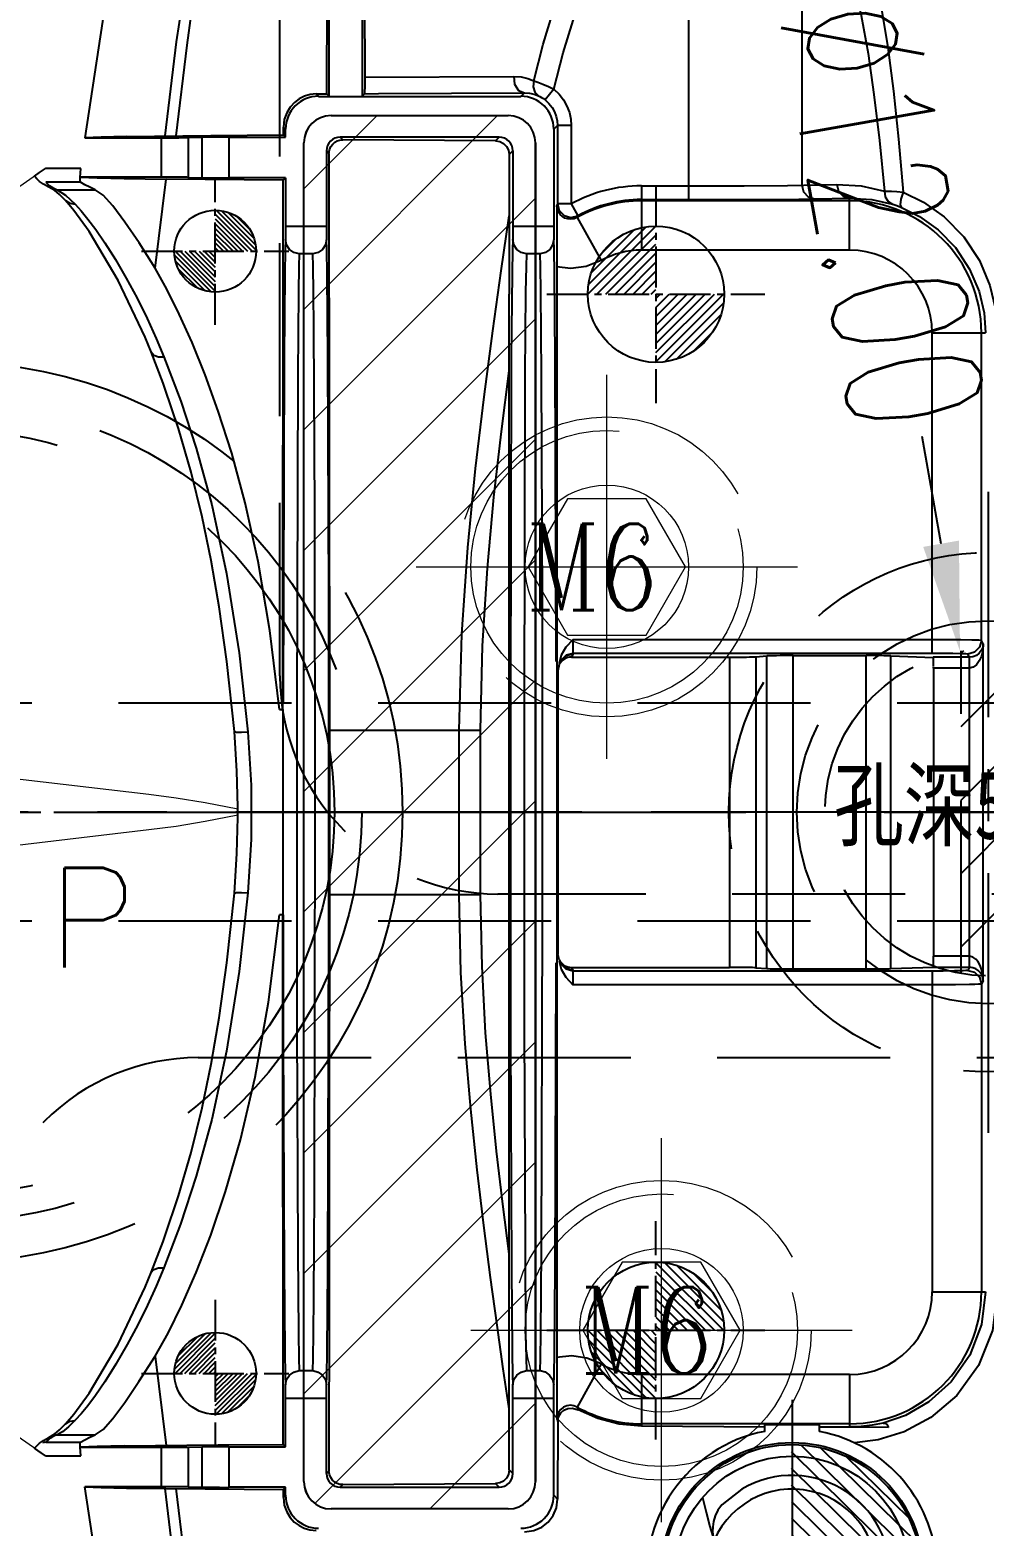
# Model space of a CAD drawing. Header units: inches. Extents: x 157915 to 159347, y -49911 to -48898.
# Drawn here: x 158589 to 158624, y -49283 to -49228.2 of the extents above; entities that cross this region are included whole.
import ezdxf
from ezdxf.enums import TextEntityAlignment as Align

# ---------------------------------------------------------------- set-up
doc = ezdxf.new("R2010")
doc.units = ezdxf.units.IN
doc.header["$LTSCALE"] = 2
doc.header["$MEASUREMENT"] = 0
doc.header["$PDMODE"] = 3
doc.header["$PDSIZE"] = 0.3125
for name, pattern in [('ACAD_ISO02W100', [15, 12, -3]), ('CENTER', [50.8, 31.75, -6.35, 6.35, -6.35]), ('CENTER2', [1.125, 0.75, -0.125, 0.125, -0.125]), ('DASHED2', [0.375, 0.25, -0.125]), ('HIDDEN', [9.525, 6.35, -3.175])]:
    doc.linetypes.add(name, pattern=pattern)
doc.layers.get('0').update_dxf_attribs({"linetype": 'CONTINUOUS'})
doc.layers.get('Defpoints').update_dxf_attribs({"linetype": 'CONTINUOUS'})
for name, color, linetype in [('CAV-COR', 1, 'CONTINUOUS'), ('DEFAULT_1', 7, 'CENTER'), ('PIN', 4, 'CONTINUOUS'), ('SCREW', 52, 'HIDDEN'), ('SP', 3, 'CONTINUOUS'), ('wr1', 97, 'DASHED2'), ('y-cut', 7, 'CONTINUOUS'), ('壓塊', 157, 'CONTINUOUS'), ('文字', 1, 'CONTINUOUS')]:
    doc.layers.add(name, color=color, linetype=linetype)
for name, color, linetype, lineweight in [('dim', 3, 'CONTINUOUS', 15), ('截面', 191, 'CONTINUOUS', 15), ('枕位', 135, 'CONTINUOUS', 15), ('螺絲', 42, 'ACAD_ISO02W100', 15)]:
    doc.layers.add(name, color=color, linetype=linetype, lineweight=lineweight)
doc.styles.add('ROMANC', font='romanc', dxfattribs={"width": 0.6, "height": 1})
doc.styles.get("Standard").update_dxf_attribs({"font": 'txt.shx', "width": 0.67})
doc.styles.add('新字体', font='KAIU.TTF', dxfattribs={"width": 0.75})
doc.dimstyles.new('2.00', dxfattribs={"dimtxt": 5, "dimasz": 4, "dimexe": 0.666, "dimexo": 0.626, "dimgap": 1, "dimtad": 0, "dimzin": 0, "dimdsep": 46, "dimtxsty": 'Standard', "dimcen": 0.09, "dimclrd": 3, "dimclre": 3, "dimclrt": 7, "dimazin": 0, "dimtfac": 1, "dimtofl": 0, "dimtmove": 0, "dimatfit": 0, "dimfxl": 0, "dimtolj": 1, "dimtzin": 0, "dimarcsym": 0})

# ---------------------------------------------------------------- blocks, each defined once
blk = doc.blocks.new('20160823.134539')
at = {"layer": '截面', "linetype": 'Continuous', "ltscale": 0.3}
h = blk.add_hatch(dxfattribs=at)
h.set_pattern_fill('ANSI31', color=256, scale=25, style=0)
h.set_pattern_definition([(45, (13437.7168, -860.2056), (-2.2097087, 2.2097087), [])])
h.paths.add_polyline_path([(12.716, -46.769), (12.716, -24.506, -0.414214), (14.216, -23.006), (59.733, -23.006, -0.414214), (60.733, -24.006), (60.733, -48.534), (60.483, -50.762), (59.745, -52.876), (58.557, -54.77), (56.981, -56.347), (55.092, -57.534), (52.986, -58.271), (50.767, -58.521), (24.522, -58.521), (23.238, -58.333), (22.059, -57.783), (21.087, -56.918), (20.403, -55.809), (19.886, -54.781), (19.259, -53.825), (18.53, -52.953)])
h.paths.add_polyline_path([(12.716, 46.769), (12.716, 24.506, 0.414214), (14.216, 23.006), (59.733, 23.006, 0.414214), (60.733, 24.006), (60.733, 48.534), (60.483, 50.762), (59.745, 52.876), (58.557, 54.769), (56.981, 56.347), (55.092, 57.534), (52.986, 58.271), (50.767, 58.521), (24.522, 58.521), (23.238, 58.333), (22.059, 57.784), (21.087, 56.918), (20.403, 55.809), (19.886, 54.78), (19.259, 53.824), (18.53, 52.953)])
h.paths.add_polyline_path([(18.391, 0, 1), (-18.391, 0, 1)])
h.paths.add_polyline_path([(-65.856, -24.55, 0.414214), (-64.856, -25.55), (-58.356, -25.55, 0.414214), (-57.356, -24.55), (-57.356, 24.55, 0.414214), (-58.356, 25.55), (-64.856, 25.55, 0.414214), (-65.856, 24.55)])
h.paths.add_polyline_path([(-41.429, 30.351), (-34.042, 30.351), (-33.63, 30.424), (-33.265, 30.635), (-32.996, 30.957), (-32.854, 31.353), (-32.854, 41.69), (-31.859, 44.723), (-31.859, 48.544), (-39.559, 48.544), (-39.559, 39.959), (-41.429, 39.959)])
h.paths.add_polyline_path([(-41.429, -31.374), (-34.06, -31.374), (-33.6, -31.465), (-33.207, -31.727), (-32.945, -32.12), (-32.854, -32.58), (-32.854, -41.69), (-31.859, -44.723), (-31.859, -48.544), (-39.559, -48.544), (-39.559, -39.959), (-41.429, -39.959)])
at = {"layer": 'y-cut', "linetype": 'ByBlock'}
for p, q in [((-64.856, 25.55), (-58.356, 25.55)), ((-65.856, -24.55), (-65.856, 24.55)), ((-57.356, 24.55), (-57.356, -24.55)), ((-58.356, -25.55), (-64.856, -25.55))]:
    blk.add_line(p, q, dxfattribs=at)
for centre, start, end in [((-64.856, 24.55), 90, 180), ((-58.356, 24.55), 0, 90), ((-64.856, -24.55), 180, 270), ((-58.356, -24.55), 270, 0)]:
    blk.add_arc(centre, 1, start, end, dxfattribs=at)
blk = doc.blocks.new('20140813.092309')
at = {"layer": '螺絲', "color": 137, "linetype": 'CENTER', "ltscale": 0.25}
for p, q in [((0, -7.042), (0, 7.042)), ((-7, 0), (7, 0))]:
    blk.add_line(p, q, dxfattribs=at)
at = {"layer": '螺絲', "color": 137, "linetype": 'Continuous'}
blk.add_lwpolyline([(-1.443, 2.5), (-2.887, 0), (-1.443, -2.5), (1.443, -2.5), (2.887, 0), (1.443, 2.5)], close=True, dxfattribs=at)
at = {"layer": '螺絲', "color": 137, "linetype": 'HIDDEN'}
blk.add_circle((0, 0), 5.5, dxfattribs=at)
at = {"layer": '螺絲', "color": 137}
for radius in [5, 3]:
    blk.add_circle((0, 0), radius, dxfattribs=at)
at = {"layer": 'dim', "style": 'ROMANC', "width": 0.8}
blk.add_text('M6', height=3.1716, dxfattribs=at).set_placement((-2.976, -1.589))
blk = doc.blocks.new('20160825.182511')
at = {"color": 8, "linetype": 'HIDDEN'}
blk.add_circle((0, 0), 16.5, dxfattribs=at)
at = {"layer": 'SP', "linetype": 'CENTER', "ltscale": 0.25}
for p, q in [((0, -19), (0, 19)), ((-19, 0), (19, 0))]:
    blk.add_line(p, q, dxfattribs=at)
at = {"layer": 'SP', "linetype": 'HIDDEN'}
for radius in [15, 14]:
    blk.add_circle((0, 0), radius, dxfattribs=at)
at = {"layer": 'dim', "insert": (-5.368, -4.84), "char_height": 3.2506, "attachment_point": 5}
blk.add_mtext('Ø30', dxfattribs=at)
at = {"layer": 'SP'}
for s, p in [('S', (-4.865, 2.687)), ('P', (3.467, -5.699))]:
    blk.add_text(s, height=3.665, dxfattribs=at).set_placement(p)
blk = doc.blocks.new('*D37211')
at = {"layer": 'Defpoints', "color": 0}
for p in [(158623.121, -49250.959), (158625.205, -49262.777)]:
    blk.add_point(p, dxfattribs=at)
at = {"layer": 'dim', "color": 3, "linetype": 'ByBlock', "lineweight": -2}
for p, q in [((158622.427, -49247.02), (158621.732, -49243.081)), ((158624.073, -49256.868), (158624.253, -49256.868)), ((158624.163, -49256.958), (158624.163, -49256.778))]:
    blk.add_line(p, q, dxfattribs=at)
at = {"layer": 'dim', "color": 3, "linetype": 'ByBlock'}
blk.add_solid([(158621.77, -49247.136), (158623.083, -49246.904), (158623.121, -49250.959)], dxfattribs=at)
at = {"layer": 'dim', "color": 7, "linetype": 'ByBlock', "insert": (158620.298, -49234.948), "char_height": 5, "attachment_point": 5, "rotation": 279.9988}
blk.add_mtext('\\A1;%%c12.00', dxfattribs=at)
blk = doc.blocks.new('20160902.192925')
at = {"layer": 'wr1', "linetype": 'HIDDEN', "ltscale": 0.5}
h = blk.add_hatch(dxfattribs=at)
h.set_pattern_fill('ANSI31', color=256, scale=0.6, style=0)
h.set_pattern_definition([(45, (293055.5922, -92848.5883), (-1.347038418, 1.347038418), [])])
h.paths.add_polyline_path([(-1, 0), (0, 0), (0, 6, 0.041886), (-1, 5.916)])
h.paths.add_polyline_path([(0, 0), (-1, 0), (-1, -5.916, 0.041886), (0, -6)])
h.paths.add_polyline_path([(1, 0), (0, 0), (0, -6, 0.041886), (1, -5.916)])
h.paths.add_polyline_path([(1, 5.916, 0.041886), (0, 6), (0, 0), (1, 0)])
at = {"layer": 'wr1', "linetype": 'CENTER', "ltscale": 0.15}
for p, q in [((0, -11.755), (0, 11.755)), ((11.755, 0), (-11.755, 0))]:
    blk.add_line(p, q, dxfattribs=at)
at = {"layer": 'wr1', "linetype": 'HIDDEN', "ltscale": 0.5}
for p, q in [((-1, -5.916), (-1, 5.916)), ((1, -5.916), (1, 5.916))]:
    blk.add_line(p, q, dxfattribs=at)
for radius in [9.525, 7.025, 6]:
    blk.add_circle((0, 0), radius, dxfattribs=at)

msp = doc.modelspace()

# ---------------------------------------------------------------- hatches: boundary and pattern name
at = {"layer": 'PIN', "linetype": 'Continuous'}
h = msp.add_hatch(dxfattribs=at)
h.set_pattern_fill('ANSI31', color=3, angle=90, style=0)
h.set_pattern_definition([(135, (158801.06893, -49250.52916), (-0.08838835, -0.08838835), [])])
h.paths.add_polyline_path([(158595.787, -49236.289), (158594.287, -49236.289, 0.414214), (158595.787, -49237.789)])
h.paths.add_polyline_path([(158595.787, -49234.789), (158595.787, -49236.289), (158597.287, -49236.289, 0.414214)])
h = msp.add_hatch(dxfattribs=at)
h.set_pattern_fill('ANSI31', color=5, scale=1.875, angle=270, style=0)
h.set_pattern_definition([(225, (158868.56557, -49220.06836), (-0.16572815, 0.16572815), [])])
h.paths.add_polyline_path([(158611.963, -49237.868), (158609.463, -49237.868, -0.414214), (158611.963, -49235.368)])
h.paths.add_polyline_path([(158611.963, -49240.368), (158611.963, -49237.868), (158614.463, -49237.868, -0.414214)])
h = msp.add_hatch(dxfattribs=at)
h.set_pattern_fill('ANSI31', color=5, scale=1.875, angle=90, style=0)
h.set_pattern_definition([(135, (158868.56557, -49293.66764), (-0.16572815, -0.16572815), [])])
h.paths.add_polyline_path([(158611.963, -49275.868), (158609.463, -49275.868, 0.414214), (158611.963, -49278.368)])
h.paths.add_polyline_path([(158611.963, -49273.368), (158611.963, -49275.868), (158614.463, -49275.868, 0.414214)])
h = msp.add_hatch(dxfattribs=at)
h.set_pattern_fill('ANSI31', color=3, angle=270, style=0)
h.set_pattern_definition([(225, (158801.06893, -49263.20684), (-0.08838835, 0.08838835), [])])
h.paths.add_polyline_path([(158595.787, -49277.447), (158594.287, -49277.447, -0.414214), (158595.787, -49275.947)])
h.paths.add_polyline_path([(158595.787, -49278.947), (158595.787, -49277.447), (158597.287, -49277.447, -0.414214)])
h = msp.add_hatch(dxfattribs=at)
h.set_pattern_fill('ANSI31', color=256, scale=3.454545, angle=90.5, style=0)
h.set_pattern_definition([(135.5, (158971.7372, -49306.3077), (-0.30266536, -0.3079945), [])])
h.paths.add_polyline_path([(158616.958, -49284.807), (158612.208, -49284.848, 0.414214), (158616.999, -49289.557)])
h.paths.add_polyline_path([(158616.917, -49280.057), (158616.958, -49284.807), (158621.708, -49284.766, 0.414214)])

# ---------------------------------------------------------------- linework, layer by layer
at = {"layer": 'CAV-COR', "linetype": 'ByBlock'}
for p, q in [((158613.155, -49220.919), (158613.155, -49234.397)), ((158617.319, -49221.146), (158617.319, -49233.868)), ((158599.888, -49230.522), (158599.9, -49225.118)), ((158599.974, -49230.607), (158599.974, -49225.137)), ((158601.18, -49225.137), (158601.18, -49230.607)), ((158601.263, -49225.115), (158601.274, -49230.055)), ((158601.274, -49229.902), (158606.747, -49229.881)), ((158608.217, -49230.351), (158607.901, -49230.742)), ((158599.489, -49230.525), (158599.888, -49230.522)), ((158599.575, -49230.611), (158599.489, -49230.525)), ((158599.575, -49230.611), (158607.005, -49230.611)), ((158599.888, -49230.522), (158599.974, -49230.607)), ((158601.27, -49230.517), (158601.18, -49230.607)), ((158601.27, -49230.517), (158601.778, -49230.513)), ((158601.778, -49230.513), (158607.137, -49230.479)), ((158607.005, -49230.611), (158607.137, -49230.479)), ((158600.04, -49231.318), (158606.54, -49231.318)), ((158592.534, -49232.084), (158595.626, -49232.049)), ((158595.626, -49232.049), (158598.289, -49232.028)), ((158598.289, -49232.028), (158598.289, -49231.737)), ((158598.369, -49231.817), (158598.289, -49231.737)), ((158598.369, -49232.109), (158598.289, -49232.028)), ((158598.369, -49232.109), (158598.369, -49231.817)), ((158608.211, -49231.817), (158608.348, -49231.68)), ((158608.211, -49231.817), (158608.211, -49235.874)), ((158608.348, -49231.68), (158608.348, -49234.552)), ((158608.851, -49231.68), (158608.348, -49231.68)), ((158608.851, -49231.68), (158608.851, -49234.553)), ((158591.001, -49232.128), (158593.804, -49232.128)), ((158593.804, -49232.128), (158593.804, -49233.579)), ((158594.793, -49232.125), (158595.298, -49232.112)), ((158594.793, -49232.125), (158594.793, -49233.582)), ((158595.298, -49232.112), (158595.298, -49233.595)), ((158596.288, -49232.109), (158596.288, -49233.598)), ((158596.288, -49232.109), (158598.369, -49232.109)), ((158599.04, -49281.418), (158599.04, -49232.318)), ((158600.468, -49232.208), (158600.372, -49232.111)), ((158606.208, -49232.111), (158600.372, -49232.111)), ((158606.075, -49232.244), (158600.468, -49232.208)), ((158606.075, -49232.244), (158606.208, -49232.111)), ((158607.54, -49281.418), (158607.54, -49232.318)), ((158599.869, -49232.613), (158599.87, -49235.874)), ((158599.963, -49232.707), (158599.869, -49232.613)), ((158599.963, -49232.707), (158599.979, -49253.853)), ((158606.575, -49232.75), (158606.571, -49237.865)), ((158606.575, -49232.75), (158606.711, -49232.613)), ((158606.711, -49232.613), (158606.71, -49235.874)), ((158589.238, -49233.634), (158589.161, -49233.543)), ((158589.161, -49233.543), (158589.168, -49233.552)), ((158589.341, -49233.73), (158589.238, -49233.634)), ((158590.859, -49233.259), (158589.553, -49233.259)), ((158593.804, -49233.579), (158590.82, -49233.579)), ((158593.589, -49236.913), (158593.983, -49233.645)), ((158598.286, -49233.681), (158593.983, -49233.645)), ((158594.793, -49233.582), (158595.298, -49233.595)), ((158598.369, -49233.598), (158596.288, -49233.598)), ((158598.27, -49253.103), (158598.286, -49233.681)), ((158598.369, -49233.598), (158598.286, -49233.681)), ((158598.369, -49233.598), (158598.369, -49235.874)), ((158590.843, -49233.761), (158589.577, -49233.761)), ((158589.897, -49234.065), (158589.681, -49233.937)), ((158589.903, -49234.023), (158589.981, -49234.036)), ((158589.916, -49234.008), (158589.981, -49234.036)), ((158589.981, -49234.036), (158590.29, -49234.232)), ((158589.981, -49234.036), (158591.383, -49234.036)), ((158590.29, -49234.232), (158590.649, -49234.567)), ((158611.431, -49233.894), (158615.195, -49233.89)), ((158611.431, -49233.894), (158611.431, -49234.397)), ((158615.195, -49233.89), (158616.793, -49233.877)), ((158616.793, -49233.877), (158618.606, -49233.841)), ((158590.604, -49234.793), (158590.295, -49234.434)), ((158590.649, -49234.567), (158590.867, -49234.807)), ((158608.326, -49234.615), (158608.321, -49235.357)), ((158608.348, -49234.552), (158608.326, -49234.615)), ((158608.851, -49234.552), (158609.091, -49234.993)), ((158611.431, -49234.397), (158615.42, -49234.392)), ((158611.431, -49234.441), (158611.431, -49236.25)), ((158619.069, -49234.441), (158611.431, -49234.441)), ((158615.42, -49234.392), (158617.201, -49234.379)), ((158617.201, -49234.379), (158617.782, -49234.37)), ((158617.782, -49234.37), (158619.069, -49234.344)), ((158619.069, -49236.25), (158619.069, -49234.344)), ((158590.867, -49234.807), (158591.117, -49235.112)), ((158608.956, -49235.101), (158608.838, -49235.117)), ((158609.073, -49235.054), (158608.956, -49235.101)), ((158609.091, -49234.993), (158609.073, -49235.054)), ((158609.073, -49235.054), (158609.954, -49236.634)), ((158599.869, -49235.384), (158598.369, -49235.384)), ((158608.211, -49235.384), (158606.711, -49235.384)), ((158608.321, -49235.357), (158608.321, -49278.228)), ((158598.868, -49236.388), (158598.852, -49236.856)), ((158599.371, -49236.388), (158598.868, -49236.388)), ((158607.712, -49236.388), (158607.209, -49236.388)), ((158607.728, -49236.853), (158607.712, -49236.388)), ((158619.069, -49236.25), (158611.431, -49236.25)), ((158607.742, -49237.787), (158607.728, -49236.853)), ((158599.925, -49240.19), (158599.9, -49237.128)), ((158608.266, -49240.187), (158608.242, -49237.123)), ((158606.575, -49280.986), (158606.571, -49237.865)), ((158607.765, -49240.819), (158607.742, -49237.787)), ((158593.287, -49238.758), (158593.619, -49239.487)), ((158599.444, -49245.799), (158599.412, -49239.11)), ((158593.439, -49239.983), (158593.218, -49239.447)), ((158593.619, -49239.487), (158593.904, -49240.16)), ((158622.099, -49251.044), (158622.099, -49239.281)), ((158622.099, -49239.281), (158624.057, -49239.281)), ((158623.908, -49250.564), (158623.908, -49239.281)), ((158593.873, -49241.127), (158593.439, -49239.983)), ((158593.904, -49240.16), (158594.523, -49241.792)), ((158598.314, -49240.194), (158598.28, -49252.861)), ((158599.954, -49248.854), (158599.925, -49240.19)), ((158606.655, -49240.19), (158606.621, -49252.858)), ((158608.299, -49251.345), (158608.266, -49240.187)), ((158598.815, -49240.825), (158598.782, -49253.035)), ((158607.156, -49240.823), (158607.123, -49253.033)), ((158607.793, -49249.209), (158607.765, -49240.819)), ((158599.458, -49256.953), (158599.444, -49245.799)), ((158596.199, -49248.11), (158596.666, -49251.023)), ((158599.959, -49261.093), (158599.954, -49248.854)), ((158607.798, -49260.88), (158607.793, -49249.209)), ((158608.918, -49250.542), (158608.918, -49251.067)), ((158623.816, -49250.557), (158623.557, -49250.551)), ((158623.908, -49250.564), (158623.816, -49250.557)), ((158623.908, -49250.564), (158623.841, -49250.815)), ((158623.974, -49250.696), (158623.908, -49250.564)), ((158623.974, -49263.04), (158623.974, -49250.696)), ((158596.666, -49251.023), (158596.988, -49253.918)), ((158608.48, -49251.111), (158608.416, -49251.412)), ((158608.918, -49251.067), (158608.862, -49251.179)), ((158608.862, -49251.179), (158614.658, -49251.179)), ((158622.5, -49251.045), (158608.918, -49251.044)), ((158614.658, -49251.179), (158614.658, -49262.557)), ((158615.632, -49251.165), (158616.028, -49251.135)), ((158615.632, -49251.165), (158615.632, -49262.571)), ((158616.028, -49262.601), (158616.028, -49251.135)), ((158617.003, -49262.614), (158617.003, -49251.122)), ((158617.003, -49251.122), (158619.683, -49251.122)), ((158619.683, -49262.614), (158619.683, -49251.122)), ((158620.588, -49262.604), (158620.588, -49251.132)), ((158620.588, -49251.132), (158622.145, -49251.19)), ((158623.464, -49251.183), (158622.141, -49251.183)), ((158622.145, -49251.525), (158622.145, -49251.19)), ((158622.863, -49251.048), (158622.5, -49251.045)), ((158623.406, -49251.067), (158623.339, -49251.06)), ((158623.657, -49250.999), (158623.406, -49251.067)), ((158623.464, -49251.183), (158623.406, -49251.067)), ((158623.841, -49250.815), (158623.657, -49250.999)), ((158608.413, -49251.455), (158608.36, -49251.681)), ((158608.36, -49251.681), (158608.36, -49262.055)), ((158622.145, -49251.585), (158622.144, -49251.543)), ((158622.145, -49251.585), (158622.145, -49262.151)), ((158623.472, -49251.585), (158622.145, -49251.585)), ((158623.472, -49262.151), (158623.472, -49251.585)), ((158623.829, -49251.316), (158623.727, -49251.457)), ((158606.621, -49252.858), (158606.627, -49265.088)), ((158598.15, -49253.103), (158598.27, -49253.103)), ((158598.782, -49253.035), (158598.787, -49264.685)), ((158607.123, -49253.033), (158607.129, -49264.69)), ((158599.979, -49253.853), (158605.526, -49253.853)), ((158604.744, -49259.883), (158604.744, -49253.853)), ((158605.526, -49259.883), (158605.526, -49253.853)), ((158596.617, -49256.867), (158596.616, -49256.67)), ((158596.616, -49257.066), (158596.617, -49256.867)), ((158599.434, -49270.795), (158599.458, -49256.953)), ((158596.988, -49259.818), (158596.666, -49262.711)), ((158599.979, -49259.883), (158605.526, -49259.883)), ((158598.27, -49260.633), (158598.15, -49260.633)), ((158598.28, -49260.633), (158598.285, -49265.082)), ((158599.925, -49273.595), (158599.959, -49261.093)), ((158607.765, -49272.949), (158607.798, -49260.88)), ((158608.413, -49262.281), (158608.36, -49262.055)), ((158622.144, -49262.192), (158622.145, -49262.151)), ((158623.472, -49262.151), (158622.145, -49262.151)), ((158622.145, -49262.546), (158622.145, -49262.21)), ((158596.666, -49262.711), (158596.199, -49265.626)), ((158608.266, -49273.596), (158608.299, -49262.391)), ((158608.416, -49262.324), (158608.48, -49262.625)), ((158608.862, -49262.557), (158608.918, -49262.669)), ((158608.862, -49262.557), (158614.658, -49262.557)), ((158608.918, -49262.669), (158608.918, -49263.194)), ((158622.503, -49262.691), (158608.918, -49262.692)), ((158615.632, -49262.571), (158616.028, -49262.601)), ((158617.003, -49262.614), (158619.683, -49262.614)), ((158620.588, -49262.604), (158622.145, -49262.546)), ((158622.099, -49262.692), (158622.099, -49274.456)), ((158622.141, -49262.553), (158623.464, -49262.553)), ((158622.917, -49262.687), (158622.503, -49262.691)), ((158623.464, -49262.553), (158623.406, -49262.669)), ((158622.37, -49263.194), (158608.918, -49263.194)), ((158622.953, -49263.192), (158622.37, -49263.194)), ((158623.476, -49263.186), (158622.953, -49263.192)), ((158623.841, -49262.921), (158623.908, -49263.172)), ((158623.974, -49263.04), (158623.908, -49263.172)), ((158623.908, -49263.172), (158623.908, -49274.456)), ((158598.787, -49264.685), (158598.815, -49272.958)), ((158607.129, -49264.69), (158607.157, -49272.96)), ((158598.285, -49265.082), (158598.314, -49273.604)), ((158606.627, -49265.088), (158606.656, -49273.607)), ((158594.514, -49271.971), (158593.904, -49273.577)), ((158593.439, -49273.753), (158593.873, -49272.609)), ((158598.815, -49272.958), (158598.839, -49275.975)), ((158607.157, -49272.96), (158607.18, -49275.979)), ((158593.219, -49274.289), (158593.439, -49273.753)), ((158593.904, -49273.577), (158593.62, -49274.248)), ((158598.314, -49273.604), (158598.339, -49276.647)), ((158606.656, -49273.607), (158606.68, -49276.652)), ((158593.62, -49274.248), (158593.301, -49274.949)), ((158622.099, -49274.456), (158624.057, -49274.456)), ((158598.839, -49275.975), (158598.852, -49276.899)), ((158593.589, -49276.823), (158593.983, -49280.091)), ((158598.852, -49276.899), (158598.868, -49277.348)), ((158607.712, -49277.348), (158607.728, -49276.899)), ((158598.868, -49277.348), (158599.371, -49277.348)), ((158607.209, -49277.348), (158607.712, -49277.348)), ((158609.954, -49277.102), (158609.073, -49278.682)), ((158611.431, -49277.486), (158611.431, -49279.386)), ((158619.069, -49277.486), (158611.431, -49277.486)), ((158619.069, -49277.486), (158619.069, -49279.404)), ((158598.369, -49280.138), (158598.369, -49277.865)), ((158599.869, -49281.123), (158599.87, -49277.865)), ((158606.711, -49281.123), (158606.71, -49277.865)), ((158608.211, -49281.919), (158608.211, -49277.865)), ((158591.11, -49278.633), (158590.867, -49278.93)), ((158598.369, -49278.352), (158599.869, -49278.352)), ((158606.711, -49278.352), (158608.211, -49278.352)), ((158608.321, -49278.228), (158608.326, -49279.121)), ((158609.073, -49278.682), (158609.102, -49278.779)), ((158590.295, -49279.303), (158590.604, -49278.942)), ((158590.867, -49278.93), (158590.65, -49279.168)), ((158608.326, -49279.121), (158608.358, -49279.21)), ((158608.358, -49279.21), (158608.355, -49282.063)), ((158589.681, -49279.799), (158589.897, -49279.671)), ((158589.904, -49279.713), (158589.981, -49279.7)), ((158590.18, -49279.587), (158589.981, -49279.7)), ((158589.981, -49279.7), (158591.383, -49279.7)), ((158619.069, -49279.295), (158611.431, -49279.295)), ((158615.953, -49279.417), (158611.431, -49279.386)), ((158615.953, -49279.576), (158615.953, -49279.34)), ((158617.963, -49279.34), (158615.953, -49279.34)), ((158617.963, -49279.576), (158617.963, -49279.34)), ((158619.068, -49279.425), (158617.963, -49279.424)), ((158620.499, -49279.433), (158619.068, -49279.425)), ((158620.499, -49279.433), (158619.069, -49279.404)), ((158589.577, -49279.975), (158589.451, -49279.996)), ((158589.483, -49279.904), (158589.681, -49279.799)), ((158589.585, -49279.966), (158589.577, -49279.975)), ((158589.577, -49279.975), (158590.843, -49279.975)), ((158590.82, -49280.157), (158593.804, -49280.157)), ((158590.843, -49279.975), (158591.005, -49279.882)), ((158592.448, -49280.11), (158595.894, -49280.073)), ((158593.804, -49280.157), (158593.804, -49281.608)), ((158594.793, -49280.154), (158595.298, -49280.141)), ((158594.793, -49280.154), (158594.793, -49281.611)), ((158595.298, -49280.141), (158595.298, -49281.624)), ((158595.894, -49280.073), (158598.286, -49280.055)), ((158596.288, -49280.138), (158596.288, -49281.627)), ((158596.288, -49280.138), (158598.369, -49280.138)), ((158598.369, -49280.138), (158598.286, -49280.055)), ((158589.553, -49280.477), (158590.859, -49280.477)), ((158599.963, -49281.029), (158599.869, -49281.123)), ((158606.575, -49280.986), (158606.711, -49281.123)), ((158593.804, -49281.608), (158591.001, -49281.608)), ((158594.793, -49281.611), (158595.298, -49281.624)), ((158598.369, -49281.627), (158596.288, -49281.627)), ((158598.369, -49281.627), (158598.289, -49281.708)), ((158598.289, -49281.999), (158598.289, -49281.708)), ((158598.369, -49281.919), (158598.289, -49281.999)), ((158598.369, -49281.919), (158598.369, -49281.627)), ((158600.468, -49281.528), (158600.372, -49281.625)), ((158600.372, -49281.625), (158606.208, -49281.625)), ((158600.468, -49281.528), (158606.075, -49281.492)), ((158606.075, -49281.492), (158606.208, -49281.625)), ((158608.211, -49281.919), (158608.355, -49282.063)), ((158615.112, -49281.696), (158614.378, -49282.27)), ((158606.54, -49282.418), (158600.04, -49282.418))]:
    msp.add_line(p, q, dxfattribs=at)
for points in [[(158597.397, -49209.683), (158595.625, -49212.975), (158594.145, -49216.907), (158592.89, -49221.414), (158591.854, -49226.489), (158591.001, -49232.128)], [(158593.952, -49232.065), (158594.363, -49228.606), (158594.923, -49225.058), (158595.593, -49221.384), (158596.306, -49217.798), (158597.015, -49214.703), (158597.661, -49212.443), (158598.296, -49210.845), (158598.906, -49209.717)], [(158594.358, -49232.064), (158594.753, -49228.739), (158595.234, -49225.201), (158595.833, -49221.466), (158596.626, -49217.687), (158597.518, -49214.419), (158598.224, -49212.195), (158598.763, -49210.757), (158599.251, -49209.722)], [(158607.479, -49230.04), (158607.827, -49228.697), (158608.196, -49227.496), (158608.584, -49226.42), (158608.986, -49225.47), (158609.392, -49224.64), (158609.794, -49223.916), (158610.191, -49223.278), (158610.584, -49222.707), (158610.966, -49222.197), (158611.33, -49221.747), (158611.675, -49221.347), (158612.003, -49220.987), (158612.316, -49220.662), (158612.611, -49220.368)], [(158617.953, -49220.51), (158618.428, -49221.582), (158618.937, -49222.838), (158619.45, -49224.29), (158619.896, -49225.84), (158620.227, -49227.345), (158620.474, -49228.825), (158620.682, -49230.419), (158620.869, -49232.187), (158621.04, -49234.131)], [(158608.217, -49230.351), (158608.559, -49229.019), (158608.919, -49227.834), (158609.297, -49226.781), (158609.685, -49225.856), (158610.075, -49225.051), (158610.46, -49224.352), (158610.839, -49223.737), (158611.213, -49223.187), (158611.578, -49222.694), (158611.926, -49222.258), (158612.257, -49221.87), (158612.572, -49221.521), (158612.871, -49221.205), (158613.155, -49220.919)], [(158617.319, -49221.146), (158617.773, -49222.188), (158618.257, -49223.398), (158618.743, -49224.779), (158619.169, -49226.234), (158619.495, -49227.644), (158619.747, -49229.036), (158619.964, -49230.54), (158620.163, -49232.225), (158620.346, -49234.089)], [(158601.274, -49230.055), (158601.273, -49230.308), (158601.272, -49230.396), (158601.271, -49230.46), (158601.271, -49230.502), (158601.27, -49230.517)], [(158606.747, -49229.881), (158606.772, -49230.17), (158606.918, -49230.394), (158607.137, -49230.479)], [(158606.747, -49229.881), (158607.013, -49229.901), (158607.259, -49229.956), (158607.479, -49230.04)], [(158607.479, -49230.04), (158607.451, -49230.266), (158607.513, -49230.462), (158607.651, -49230.587)], [(158607.479, -49230.04), (158607.63, -49230.095), (158607.816, -49230.168), (158608.018, -49230.256), (158608.217, -49230.351)], [(158608.217, -49230.351), (158608.407, -49230.531), (158608.569, -49230.739), (158608.695, -49230.967), (158608.784, -49231.206), (158608.835, -49231.447), (158608.851, -49231.68)], [(158599.489, -49230.525), (158599.268, -49230.547), (158599.06, -49230.608), (158598.867, -49230.704), (158598.692, -49230.835), (158598.536, -49231.005), (158598.411, -49231.21), (158598.323, -49231.456), (158598.289, -49231.737)], [(158607.137, -49230.479), (158607.324, -49230.491), (158607.496, -49230.529), (158607.651, -49230.587)], [(158607.651, -49230.587), (158607.703, -49230.613), (158607.766, -49230.648), (158607.834, -49230.692), (158607.901, -49230.742)], [(158607.901, -49230.742), (158608.035, -49230.869), (158608.149, -49231.016), (158608.239, -49231.177), (158608.301, -49231.346), (158608.337, -49231.515), (158608.348, -49231.68)], [(158592.534, -49232.084), (158591.606, -49232.105), (158591.001, -49232.128)], [(158599.963, -49232.707), (158599.981, -49232.573), (158600.031, -49232.455), (158600.099, -49232.364), (158600.178, -49232.296), (158600.267, -49232.248), (158600.365, -49232.217), (158600.468, -49232.208)], [(158606.075, -49232.244), (158606.235, -49232.271), (158606.37, -49232.342), (158606.476, -49232.448), (158606.548, -49232.587), (158606.575, -49232.75)], [(158589.161, -49233.543), (158589.342, -49233.409), (158589.553, -49233.259)], [(158590.843, -49233.761), (158590.834, -49233.735), (158590.829, -49233.673), (158590.831, -49233.579)], [(158590.831, -49233.579), (158590.841, -49233.428), (158590.859, -49233.259)], [(158590.831, -49233.579), (158591.453, -49233.604), (158592.448, -49233.626), (158593.983, -49233.645)], [(158589.681, -49233.937), (158589.482, -49233.832), (158589.341, -49233.73)], [(158589.577, -49233.761), (158589.585, -49233.77), (158589.593, -49233.78), (158589.602, -49233.789), (158589.611, -49233.799), (158589.621, -49233.81), (158589.633, -49233.821), (158589.646, -49233.834), (158589.661, -49233.848), (158589.679, -49233.863), (158589.699, -49233.879), (158589.722, -49233.897), (158589.75, -49233.916), (158589.781, -49233.936), (158589.818, -49233.958), (158589.863, -49233.982), (158589.916, -49234.008)], [(158590.295, -49234.433), (158590.078, -49234.216), (158589.897, -49234.065)], [(158591.383, -49234.036), (158591.18, -49233.946), (158591.005, -49233.854), (158590.843, -49233.761)], [(158593.585, -49236.914), (158592.991, -49235.99), (158592.473, -49235.221), (158592.036, -49234.632), (158591.676, -49234.236), (158591.383, -49234.036)], [(158617.319, -49233.868), (158617.382, -49234.118), (158617.551, -49234.302), (158617.782, -49234.37)], [(158618.606, -49233.841), (158618.668, -49234.092), (158618.838, -49234.276), (158619.069, -49234.344)], [(158618.606, -49233.841), (158619.5, -49233.896), (158620.346, -49234.089)], [(158620.346, -49234.089), (158620.452, -49234.083), (158620.606, -49234.087), (158620.806, -49234.102), (158621.04, -49234.131)], [(158620.346, -49234.089), (158620.377, -49234.294), (158620.485, -49234.463), (158620.649, -49234.566)], [(158621.04, -49234.131), (158620.955, -49234.382), (158620.93, -49234.585), (158620.973, -49234.684)], [(158621.04, -49234.131), (158621.785, -49234.497), (158622.543, -49235.034), (158623.257, -49235.762), (158623.835, -49236.632), (158624.221, -49237.544), (158624.423, -49238.416), (158624.482, -49239.222)], [(158590.295, -49234.434), (158590.456, -49234.535), (158590.647, -49234.565)], [(158593.218, -49239.447), (158592.231, -49237.36), (158591.163, -49235.566), (158590.604, -49234.793)], [(158608.452, -49234.947), (158608.387, -49234.854), (158608.343, -49234.742), (158608.326, -49234.615)], [(158608.851, -49234.552), (158608.659, -49234.551), (158608.492, -49234.554), (158608.38, -49234.55), (158608.348, -49234.552)], [(158608.348, -49234.552), (158608.414, -49234.801), (158608.594, -49234.984), (158608.842, -49235.055), (158609.091, -49234.993)], [(158619.069, -49234.344), (158619.88, -49234.392), (158620.649, -49234.566)], [(158620.649, -49234.566), (158620.699, -49234.582), (158620.771, -49234.606), (158620.864, -49234.641), (158620.973, -49234.684)], [(158620.973, -49234.684), (158621.637, -49235.017), (158622.314, -49235.503), (158622.953, -49236.161), (158623.473, -49236.946), (158623.82, -49237.769), (158624.003, -49238.554), (158624.057, -49239.281)], [(158591.117, -49235.112), (158591.403, -49235.497), (158591.737, -49235.983), (158592.122, -49236.593), (158592.525, -49237.28), (158592.918, -49238.012), (158593.287, -49238.758)], [(158604.744, -49253.853), (158604.834, -49250.338), (158605.054, -49247.155), (158605.343, -49244.264), (158605.659, -49241.627), (158605.975, -49239.213), (158606.281, -49237.006), (158606.573, -49234.991)], [(158608.838, -49235.117), (158608.726, -49235.107), (158608.624, -49235.074), (158608.532, -49235.02), (158608.452, -49234.947)], [(158598.369, -49235.874), (158598.353, -49236.228), (158598.338, -49237.129), (158598.314, -49240.194)], [(158598.868, -49236.388), (158598.674, -49236.338), (158598.516, -49236.226), (158598.409, -49236.062), (158598.369, -49235.864)], [(158599.87, -49235.864), (158599.83, -49236.062), (158599.722, -49236.226), (158599.564, -49236.338), (158599.371, -49236.388)], [(158599.9, -49237.128), (158599.886, -49236.227), (158599.87, -49235.874)], [(158606.71, -49235.874), (158606.694, -49236.225), (158606.68, -49237.125), (158606.655, -49240.19)], [(158607.209, -49236.388), (158607.016, -49236.338), (158606.858, -49236.226), (158606.75, -49236.062), (158606.71, -49235.864)], [(158608.211, -49235.864), (158608.172, -49236.062), (158608.064, -49236.226), (158607.906, -49236.338), (158607.712, -49236.388)], [(158608.242, -49237.123), (158608.227, -49236.224), (158608.211, -49235.874)], [(158599.412, -49239.11), (158599.4, -49237.79), (158599.386, -49236.855), (158599.371, -49236.388)], [(158607.209, -49236.388), (158607.194, -49236.854), (158607.18, -49237.789), (158607.156, -49240.823)], [(158598.15, -49253.103), (158597.794, -49250.206), (158597.362, -49247.675), (158596.887, -49245.516), (158596.392, -49243.694), (158595.901, -49242.155), (158595.419, -49240.824), (158594.941, -49239.645), (158594.467, -49238.595), (158594.015, -49237.688), (158593.585, -49236.914)], [(158598.852, -49236.856), (158598.838, -49237.792), (158598.815, -49240.825)], [(158609.954, -49236.634), (158609.398, -49236.855), (158608.843, -49236.926), (158608.318, -49236.869)], [(158593.439, -49239.983), (158593.538, -49240.102), (158593.703, -49240.164), (158593.904, -49240.16)], [(158605.526, -49253.853), (158605.598, -49250.761), (158605.776, -49247.922), (158606.018, -49245.311), (158606.29, -49242.903), (158606.571, -49240.675)], [(158595.778, -49248.417), (158595.636, -49247.638), (158595.304, -49246.034), (158594.899, -49244.393), (158594.434, -49242.795), (158593.938, -49241.31), (158593.873, -49241.127)], [(158594.523, -49241.792), (158595.088, -49243.515), (158595.658, -49245.598), (158596.199, -49248.11)], [(158596.49, -49253.903), (158596.219, -49251.342), (158595.932, -49249.335), (158595.778, -49248.417)], [(158608.918, -49250.542), (158608.661, -49250.818), (158608.48, -49251.111)], [(158623.557, -49250.551), (158623.157, -49250.546), (158622.655, -49250.543), (158608.918, -49250.542)], [(158623.974, -49250.696), (158623.954, -49250.826), (158623.903, -49250.94), (158623.825, -49251.037), (158623.722, -49251.114), (158623.598, -49251.165), (158623.464, -49251.183)], [(158623.974, -49250.696), (158623.955, -49250.931), (158623.905, -49251.139), (158623.829, -49251.316)], [(158608.918, -49251.044), (158608.667, -49251.111), (158608.483, -49251.295), (158608.469, -49251.345)], [(158608.918, -49251.067), (158608.667, -49251.134), (158608.483, -49251.318), (158608.469, -49251.345)], [(158623.339, -49251.06), (158623.152, -49251.053), (158622.863, -49251.048)], [(158623.472, -49251.585), (158623.469, -49251.386), (158623.466, -49251.239), (158623.464, -49251.183)], [(158623.727, -49251.457), (158623.604, -49251.551), (158623.472, -49251.585)], [(158596.616, -49256.67), (158596.584, -49255.359), (158596.49, -49253.903)], [(158596.49, -49253.903), (158596.573, -49253.925), (158596.753, -49253.93), (158596.988, -49253.918)], [(158596.988, -49253.918), (158597.104, -49255.88), (158597.104, -49257.856), (158596.988, -49259.818)], [(158599.979, -49253.853), (158599.971, -49274.493), (158599.963, -49281.029)], [(158596.49, -49259.833), (158596.584, -49258.377), (158596.616, -49257.066)], [(158595.778, -49265.319), (158595.932, -49264.403), (158596.219, -49262.394), (158596.49, -49259.833)], [(158596.49, -49259.833), (158596.573, -49259.811), (158596.753, -49259.806), (158596.988, -49259.818)], [(158606.573, -49278.743), (158606.359, -49277.282), (158606.133, -49275.68), (158605.895, -49273.93), (158605.649, -49272.03), (158605.4, -49269.978), (158605.163, -49267.761), (158604.955, -49265.357), (158604.804, -49262.741), (158604.744, -49259.883)], [(158606.571, -49273.061), (158606.341, -49271.244), (158606.112, -49269.297), (158605.897, -49267.207), (158605.712, -49264.955), (158605.579, -49262.521), (158605.526, -49259.883)], [(158593.585, -49276.822), (158594.055, -49275.971), (158594.56, -49274.944), (158595.087, -49273.745), (158595.621, -49272.374), (158596.165, -49270.782), (158596.718, -49268.879), (158597.257, -49266.583), (158597.748, -49263.836), (158598.15, -49260.633)], [(158598.286, -49280.055), (158598.271, -49262.662), (158598.27, -49260.633)], [(158623.464, -49262.553), (158623.466, -49262.497), (158623.469, -49262.35), (158623.472, -49262.151)], [(158623.792, -49262.36), (158623.703, -49262.255), (158623.597, -49262.182), (158623.472, -49262.151)], [(158608.918, -49262.692), (158608.667, -49262.625), (158608.483, -49262.441), (158608.469, -49262.391)], [(158608.918, -49262.669), (158608.667, -49262.602), (158608.483, -49262.418), (158608.469, -49262.391)], [(158608.48, -49262.625), (158608.661, -49262.919), (158608.918, -49263.194)], [(158623.406, -49262.669), (158623.388, -49262.673), (158623.331, -49262.677), (158623.233, -49262.681), (158623.093, -49262.684), (158622.917, -49262.687)], [(158623.406, -49262.669), (158623.657, -49262.737), (158623.841, -49262.921)], [(158623.974, -49263.04), (158623.959, -49262.929), (158623.921, -49262.828), (158623.862, -49262.74), (158623.788, -49262.666), (158623.698, -49262.609), (158623.591, -49262.569), (158623.464, -49262.553)], [(158623.974, -49263.04), (158623.96, -49262.838), (158623.923, -49262.655), (158623.866, -49262.494), (158623.792, -49262.36)], [(158623.805, -49263.179), (158623.669, -49263.183), (158623.476, -49263.186)], [(158623.908, -49263.172), (158623.883, -49263.175), (158623.805, -49263.179)], [(158593.873, -49272.609), (158593.938, -49272.427), (158594.434, -49270.942), (158594.899, -49269.346), (158595.303, -49267.707), (158595.635, -49266.102), (158595.778, -49265.319)], [(158596.199, -49265.626), (158595.659, -49268.132), (158595.088, -49270.219), (158594.514, -49271.971)], [(158599.371, -49277.348), (158599.386, -49276.898), (158599.4, -49275.972), (158599.412, -49274.651), (158599.434, -49270.795)], [(158607.728, -49276.899), (158607.741, -49275.974), (158607.765, -49272.949)], [(158593.439, -49273.753), (158593.538, -49273.635), (158593.702, -49273.573), (158593.903, -49273.577)], [(158599.87, -49277.865), (158599.886, -49277.528), (158599.9, -49276.644), (158599.925, -49273.595)], [(158608.211, -49277.865), (158608.227, -49277.53), (158608.241, -49276.648), (158608.266, -49273.596)], [(158590.604, -49278.942), (158591.163, -49278.17), (158592.231, -49276.376), (158593.219, -49274.289)], [(158624.482, -49274.514), (158624.311, -49275.878), (158623.802, -49277.165), (158623.008, -49278.26), (158622.054, -49279.071), (158621.067, -49279.593), (158620.123, -49279.883), (158619.249, -49279.998)], [(158624.057, -49274.456), (158623.91, -49275.65), (158623.477, -49276.781), (158622.8, -49277.756), (158621.978, -49278.496), (158621.12, -49278.989), (158620.297, -49279.275)], [(158593.301, -49274.949), (158592.946, -49275.67), (158592.559, -49276.394), (158592.146, -49277.104), (158591.734, -49277.756), (158591.393, -49278.254), (158591.11, -49278.633)], [(158607.18, -49275.979), (158607.194, -49276.901), (158607.209, -49277.348)], [(158591.383, -49279.7), (158591.675, -49279.501), (158592.034, -49279.106), (158592.472, -49278.517), (158592.99, -49277.746), (158593.585, -49276.822)], [(158598.339, -49276.647), (158598.353, -49277.529), (158598.369, -49277.865)], [(158606.68, -49276.652), (158606.695, -49277.531), (158606.71, -49277.865)], [(158609.954, -49277.102), (158609.428, -49276.889), (158608.874, -49276.81), (158608.318, -49276.867)], [(158598.369, -49277.872), (158598.409, -49277.674), (158598.516, -49277.51), (158598.674, -49277.398), (158598.868, -49277.348)], [(158599.371, -49277.348), (158599.564, -49277.398), (158599.722, -49277.51), (158599.83, -49277.674), (158599.87, -49277.872)], [(158606.71, -49277.872), (158606.75, -49277.674), (158606.858, -49277.51), (158607.016, -49277.398), (158607.209, -49277.348)], [(158607.712, -49277.348), (158607.901, -49277.395), (158608.061, -49277.508), (158608.171, -49277.672), (158608.211, -49277.872)], [(158609.073, -49278.682), (158608.951, -49278.634), (158608.822, -49278.619), (158608.694, -49278.637), (158608.574, -49278.688), (158608.471, -49278.768), (158608.392, -49278.872), (158608.343, -49278.992), (158608.326, -49279.121)], [(158590.65, -49279.168), (158590.405, -49279.406), (158590.18, -49279.587)], [(158590.295, -49279.303), (158590.456, -49279.201), (158590.647, -49279.171)], [(158608.358, -49279.21), (158608.386, -49279.046), (158608.467, -49278.901), (158608.582, -49278.797), (158608.729, -49278.732), (158608.904, -49278.718), (158609.102, -49278.779)], [(158611.431, -49279.386), (158610.613, -49279.31), (158609.824, -49279.102), (158609.102, -49278.779)], [(158589.981, -49279.7), (158589.913, -49279.73), (158589.859, -49279.756), (158589.814, -49279.78), (158589.777, -49279.802), (158589.746, -49279.823), (158589.719, -49279.842), (158589.696, -49279.859), (158589.677, -49279.875), (158589.66, -49279.89), (158589.645, -49279.903), (158589.632, -49279.916), (158589.621, -49279.927), (158589.611, -49279.937), (158589.601, -49279.947), (158589.593, -49279.957), (158589.585, -49279.966)], [(158589.897, -49279.671), (158590.078, -49279.52), (158590.295, -49279.303)], [(158591.005, -49279.882), (158591.18, -49279.79), (158591.383, -49279.7)], [(158620.297, -49279.275), (158619.899, -49279.351), (158619.489, -49279.394), (158619.069, -49279.404)], [(158620.297, -49279.275), (158620.376, -49279.28), (158620.445, -49279.333), (158620.499, -49279.433)], [(158589.161, -49280.193), (158589.239, -49280.102), (158589.341, -49280.006), (158589.483, -49279.904)], [(158589.553, -49280.477), (158589.342, -49280.327), (158589.161, -49280.193)], [(158590.831, -49280.157), (158590.829, -49280.063), (158590.834, -49280.001), (158590.843, -49279.975)], [(158592.448, -49280.11), (158591.453, -49280.132), (158590.831, -49280.157)], [(158590.859, -49280.477), (158590.841, -49280.308), (158590.831, -49280.157)], [(158600.468, -49281.528), (158600.364, -49281.518), (158600.266, -49281.488), (158600.176, -49281.438), (158600.095, -49281.367), (158600.026, -49281.272), (158599.979, -49281.155), (158599.963, -49281.029)], [(158606.575, -49280.986), (158606.546, -49281.155), (158606.472, -49281.293), (158606.367, -49281.396), (158606.234, -49281.465), (158606.075, -49281.492)], [(158597.397, -49304.053), (158595.625, -49300.761), (158594.145, -49296.829), (158592.89, -49292.322), (158591.854, -49287.247), (158591.001, -49281.608)], [(158591.001, -49281.608), (158591.606, -49281.631), (158592.534, -49281.652), (158598.289, -49281.708)], [(158598.905, -49304.019), (158598.302, -49302.903), (158597.675, -49301.334), (158597.038, -49299.121), (158596.335, -49296.08), (158595.625, -49292.521), (158594.937, -49288.759), (158594.363, -49285.133), (158593.95, -49281.671)], [(158599.251, -49304.014), (158598.767, -49302.991), (158598.238, -49301.58), (158597.546, -49299.41), (158596.662, -49296.201), (158595.865, -49292.441), (158595.245, -49288.609), (158594.753, -49284.998), (158594.357, -49281.673)], [(158598.289, -49281.999), (158598.322, -49282.276), (158598.41, -49282.526), (158598.537, -49282.733), (158598.69, -49282.899), (158598.863, -49283.029), (158599.055, -49283.127), (158599.266, -49283.189), (158599.489, -49283.211)], [(158607.142, -49283.262), (158607.481, -49283.215), (158607.771, -49283.09), (158608.009, -49282.904), (158608.193, -49282.663), (158608.314, -49282.374), (158608.355, -49282.063)], [(158613.67, -49282.003), (158613.804, -49282.541), (158613.945, -49283.067), (158614.094, -49283.578)], [(158614.378, -49282.27), (158614.23, -49282.467), (158614.133, -49282.675), (158614.076, -49282.878), (158614.048, -49283.073), (158614.044, -49283.258), (158614.06, -49283.427), (158614.095, -49283.579)]]:
    msp.add_lwpolyline(points, dxfattribs=at)
for radius in [4.824, 4.322]:
    msp.add_circle((158616.958, -49284.807), radius, dxfattribs=at)
for centre, radius, start, end in [((158600.04, -49232.318), 1, 90, 180), ((158606.54, -49232.318), 1, 0, 90), ((158611.431, -49239.281), 5.386, 90, 118.6191), ((158611.431, -49239.281), 4.84, 90, 119.1454), ((158611.431, -49239.281), 4.884, 90, 118.6174), ((158619.069, -49239.281), 4.84, 0, 90), ((158611.431, -49239.281), 3.031, 90, 119.1454), ((158619.069, -49239.281), 3.031, 0, 90), ((158619.069, -49274.456), 4.84, 270, 0), ((158619.069, -49274.456), 3.031, 270, 0), ((158611.431, -49274.456), 3.031, 240.8546, 270), ((158611.431, -49274.456), 4.84, 240.8546, 270), ((158616.958, -49284.807), 5.327, 100.8757, 189.6911), ((158616.958, -49284.807), 5.327, 202.6916, 79.1243), ((158600.04, -49281.418), 1, 180, 270), ((158606.54, -49281.418), 1, 270, 0), ((158616.958, -49284.807), 3.618, 286.8073, 120.6843), ((158616.958, -49284.807), 3.115, 260.0842, 156.777)]:
    msp.add_arc(centre, radius, start, end, dxfattribs=at)
for centre, major_axis, ratio, start_param, end_param in [((158599.575, -49231.817), (0.853, -0.853), 0.999981, 2.356204, 3.926981), ((158607.005, -49231.817), (0.853, 0.853), 0.999981, -0.785389, 0.785389), ((158593.804, -49232.124), (1.005, 0), 0.004363, -1.570796, -0.174533), ((158596.288, -49232.113), (1.005, 0), 0.004363, 1.570796, 2.96706), ((158600.372, -49232.613), (0.355, -0.355), 0.999981, 2.356204, 3.926981), ((158606.208, -49232.613), (-0.355, -0.355), 0.999981, 2.356204, 3.926981), ((158593.804, -49233.583), (1.005, 0), 0.004363, 0.174533, 1.570796), ((158596.288, -49233.594), (1.005, 0), 0.004363, -2.96706, -1.570796), ((158608.862, -49251.681), (0.225, 0.45), 0.99981, 0.463541, 1.56813), ((158614.658, -49251.161), (1, 0), 0.017455, -1.570796, -0.227591), ((158617.003, -49251.139), (1, 0), 0.017455, 1.570796, 2.914002), ((158619.683, -49251.139), (1, 0), 0.017455, 0.439125, 1.570796), ((158598.369, -49256.868), (0, 22.864), 0.004363, 1.405387, 1.736206), ((158608.862, -49262.055), (-0.225, 0.45), 0.99981, -4.709723, -3.605134), ((158614.658, -49262.575), (1, 0), 0.017455, 0.227591, 1.570796), ((158617.003, -49262.597), (1, 0), 0.017455, -2.914002, -1.570796), ((158619.683, -49262.597), (1, 0), 0.017455, -1.570796, -0.439125), ((158593.804, -49280.153), (1.005, 0), 0.004363, -1.570796, -0.174533), ((158596.288, -49280.142), (1.005, 0), 0.004363, 1.570796, 2.96706), ((158600.372, -49281.123), (0.355, 0.355), 0.999981, 2.356204, 3.926981), ((158606.208, -49281.123), (-0.355, 0.355), 0.999981, 2.356204, 3.926981), ((158593.804, -49281.612), (1.005, 0), 0.004363, 0.174533, 1.570796), ((158596.288, -49281.623), (1.005, 0), 0.004363, -2.96706, -1.570796), ((158599.575, -49281.919), (0.853, 0.853), 0.999981, -3.926981, -2.356204), ((158607.005, -49281.919), (0.853, -0.853), 0.999981, -0.785389, 0.785389)]:
    msp.add_ellipse(centre, major_axis=major_axis, ratio=ratio, start_param=start_param, end_param=end_param, dxfattribs=at)
at = {"layer": 'DEFAULT_1', "color": 2, "linetype": 'CENTER', "ltscale": 0.4}
msp.add_line((158589.863, -49256.868), (158730.889, -49256.868), dxfattribs=at)
at = {"layer": 'PIN', "color": 3, "linetype": 'CENTER2'}
for p, q in [((158595.787, -49238.989), (158595.787, -49233.589)), ((158593.087, -49236.289), (158598.487, -49236.289)), ((158595.787, -49274.747), (158595.787, -49280.147)), ((158593.087, -49277.447), (158598.487, -49277.447))]:
    msp.add_line(p, q, dxfattribs=at)
at = {"layer": 'PIN', "color": 5, "linetype": 'CENTER2'}
for p, q in [((158611.963, -49233.868), (158611.963, -49241.868)), ((158607.963, -49237.868), (158615.963, -49237.868)), ((158611.963, -49279.868), (158611.963, -49271.868)), ((158607.963, -49275.868), (158615.963, -49275.868))]:
    msp.add_line(p, q, dxfattribs=at)
at = {"layer": 'PIN', "linetype": 'Continuous'}
msp.add_line((158616.958, -49278.418), (158616.958, -49291.196), dxfattribs=at)
at = {"layer": 'PIN', "color": 3, "linetype": 'Continuous'}
for centre in [(158595.787, -49236.289), (158595.787, -49277.447)]:
    msp.add_circle(centre, 1.5, dxfattribs=at)
at = {"layer": 'PIN', "color": 5, "linetype": 'Continuous'}
for centre in [(158611.963, -49237.868), (158611.963, -49275.868)]:
    msp.add_circle(centre, 2.5, dxfattribs=at)
at = {"layer": 'PIN', "linetype": 'Continuous'}
msp.add_circle((158616.958, -49284.807), 4.75, dxfattribs=at)
at = {"layer": 'wr1', "linetype": 'HIDDEN', "ltscale": 0.5}
for p, q in [((158627.163, -49252.868), (158513.163, -49252.868)), ((158627.163, -49260.868), (158513.163, -49260.868))]:
    msp.add_line(p, q, dxfattribs=at)
at = {"layer": 'wr1', "linetype": 'CENTER', "ltscale": 0.2}
msp.add_line((158629.566, -49256.868), (158513.163, -49256.868), dxfattribs=at)
at = {"layer": '壓塊', "color": 67, "linetype": 'HIDDEN', "ltscale": 0.5}
for points in [[(158606.163, -49209.868), (158640.163, -49209.868, -0.414214), (158648.163, -49217.868), (158648.163, -49251.868, -0.414214), (158640.163, -49259.868), (158606.163, -49259.868, -0.414214), (158598.163, -49251.868), (158598.163, -49217.868, -0.414214)], [(158595.163, -49265.868), (158629.163, -49265.868, -0.414214), (158637.163, -49273.868), (158637.163, -49307.868, -0.414214), (158629.163, -49315.868), (158595.163, -49315.868, -0.414214), (158587.163, -49307.868), (158587.163, -49273.868, -0.414214)]]:
    msp.add_lwpolyline(points, format="xyb", close=True, dxfattribs=at)
at = {"layer": '枕位', "linetype": 'ByBlock'}
for p, q in [((158589.553, -49233.259), (158578.535, -49240.973)), ((158593.356, -49257.518), (158590.371, -49257.866)), ((158590.371, -49257.866), (158586.722, -49258.304)), ((158589.553, -49280.477), (158578.535, -49272.763))]:
    msp.add_line(p, q, dxfattribs=at)
for points in [[(158593.356, -49256.218), (158588.007, -49255.589), (158586.722, -49255.432)], [(158596.616, -49256.757), (158595.421, -49256.523), (158594.351, -49256.351), (158593.356, -49256.218)], [(158596.616, -49256.979), (158595.421, -49257.213), (158594.351, -49257.385), (158593.356, -49257.518)]]:
    msp.add_lwpolyline(points, dxfattribs=at)

# ---------------------------------------------------------------- block references
at = {"layer": 'SCREW', "linetype": 'ByBlock', "ltscale": 0.3}
for p in [(158610.163, -49247.868), (158612.163, -49275.868)]:
    msp.add_blockref('20140813.092309', p, dxfattribs=at)
at = {"layer": 'SP', "linetype": 'ByBlock'}
msp.add_blockref('20160825.182511', (158586.163, -49256.868), dxfattribs=at)
at = {"layer": 'wr1', "linetype": 'ByBlock'}
msp.add_blockref('20160902.192925', (158624.163, -49256.868), dxfattribs=at)
at = {"layer": 'y-cut', "linetype": 'ByBlock'}
msp.add_blockref('20160823.134539', (158664.897, -49256.868), dxfattribs=at)

# ---------------------------------------------------------------- texts
at = {"layer": '文字', "color": 4, "style": '新字体', "width": 0.75}
msp.add_text('孔深58mm', height=2.5144, dxfattribs=at).set_placement((158623.632, -49256.568), align=Align.MIDDLE)

# ---------------------------------------------------------------- dimensions: what is measured, and where the dimension line sits
at = {"layer": 'dim', "linetype": 'ByBlock'}
dim = msp.add_diameter_dim_2p(p1=(158625.205, -49262.777), p2=(158623.121, -49250.959), dimstyle='2.00', dxfattribs=at)
dim.commit()
dim.dimension.update_dxf_attribs({"geometry": '*D37211', "text_midpoint": (158620.298, -49234.948)})

doc.saveas('drawing.dxf')
